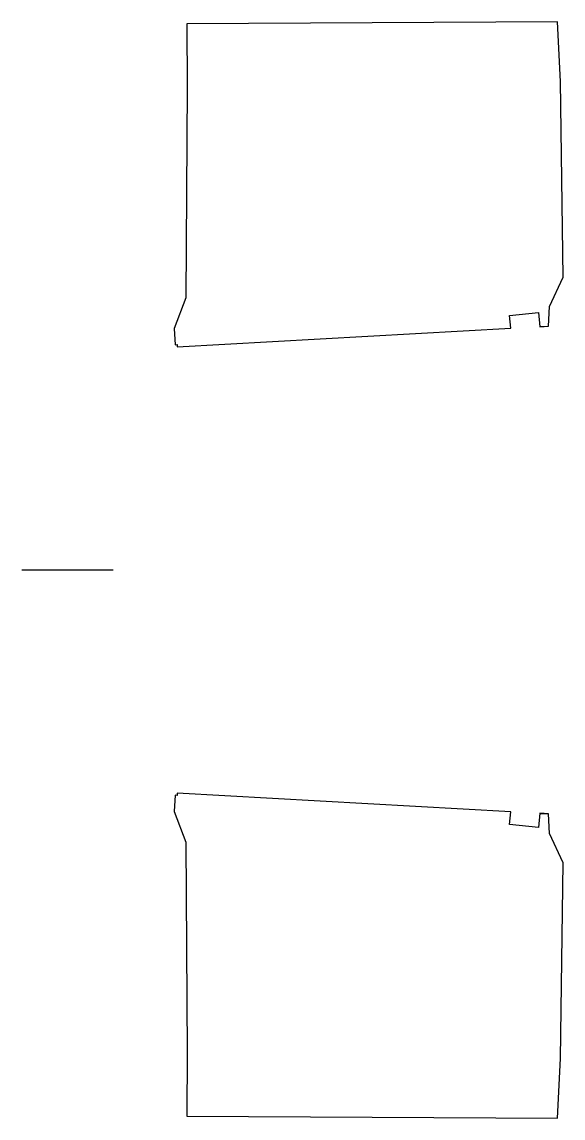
# Model space of a CAD drawing. Header units: millimetres. Extents: x -277 to 1308, y -605 to 2605.
import ezdxf

# ---------------------------------------------------------------- set-up
doc = ezdxf.new("R2010")
doc.units = ezdxf.units.MM
doc.layers.get('0').update_dxf_attribs({"linetype": 'CONTINUOUS'})

msp = doc.modelspace()

# ---------------------------------------------------------------- linework, layer by layer
for p, q in [((1240.1, 1712.9), (1266.1, 1714.4)), ((-9.5, 1000), (-276.8, 1000)), ((1240.1, 287.1), (1266.1, 285.6))]:
    msp.add_line(p, q)
for points in [[(177.9, 1660.1), (178.3, 1653.1), (1155.2, 1708.1), (1151.6, 1745.5), (1236.2, 1753.7), (1240.2, 1711.9), (1266.1, 1714.4), (1268.3, 1771.3), (1308.5, 1857.4), (1301.2, 2430.4), (1292.2, 2605.2), (206.2, 2599.8), (207.3, 2413.3), (203.6, 1797.3), (169.1, 1707.7), (171.9, 1659.8)], [(206.2, -599.8), (1292.2, -605.2), (1301.2, -430.4), (1308.5, 142.6), (1268.3, 228.7), (1266.1, 285.6), (1240.2, 288.1), (1236.2, 246.3), (1151.6, 254.5), (1155.2, 291.9), (178.3, 346.9), (177.9, 339.9), (171.9, 340.2), (169.1, 292.3), (203.6, 202.7), (207.3, -413.3)]]:
    msp.add_lwpolyline(points, close=True)

doc.saveas('drawing.dxf')
